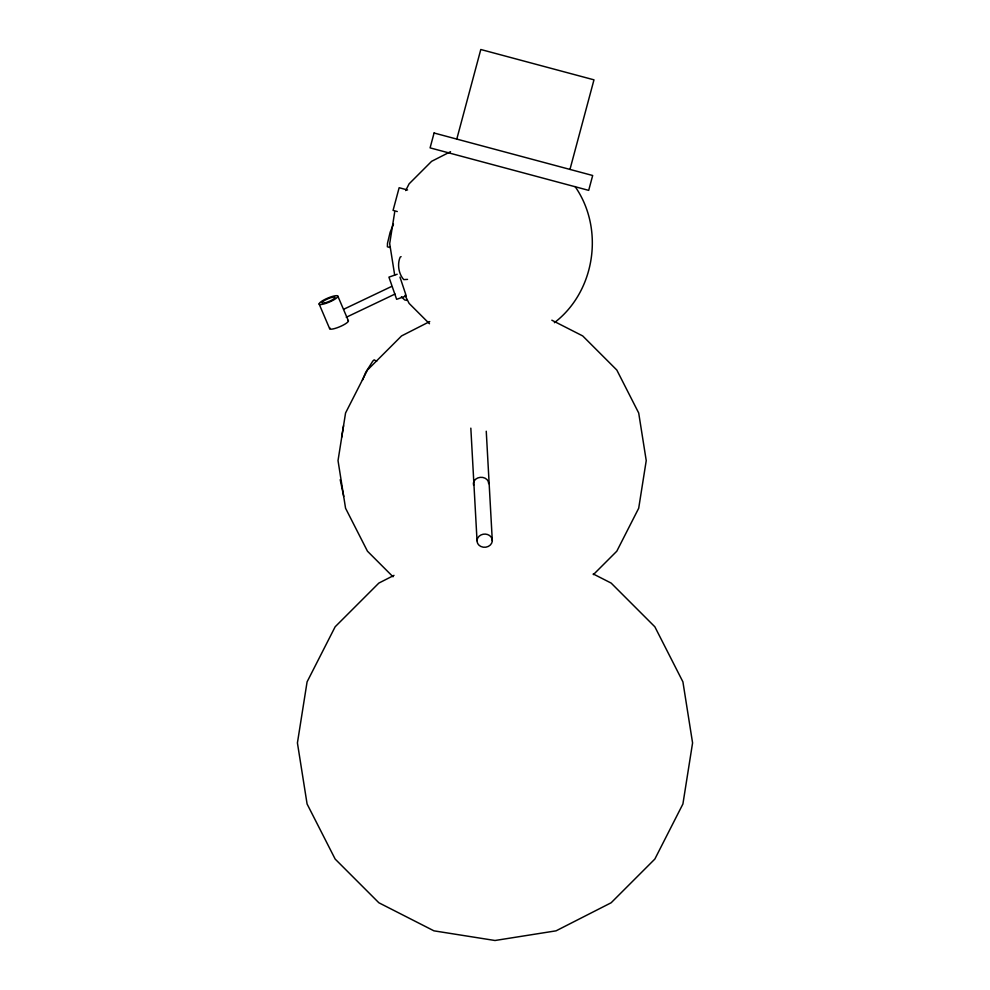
<?xml version="1.0" encoding="UTF-8"?>
<svg xmlns="http://www.w3.org/2000/svg" width="990" height="990" viewBox="0 0 990 990"><rect width="100%" height="100%" fill="white"/><g stroke="black" fill="none" stroke-linecap="round" stroke-linejoin="round"><path stroke-width="1.49" d="M394.676 212.182L389.689 243.614L394.676 275.047M343.567 425.725L341.612 437.357M456.786 139.095L480.793 49.5L593.975 79.831L569.968 169.414M405.677 190.575L409.118 183.831L431.615 161.321L450.524 151.693M340.201 479.692L343.74 496.436M554.4 322.69C595.374 291.32 604.531 228.702 575.066 186.528M593.369 574.633L616.807 551.195L638.699 508.241L646.235 460.61L638.699 412.991L616.807 370.025L582.714 335.932L551.838 320.203M393.463 224.111L390.147 232.229L387.498 243.268L387.387 246.795L390.184 247.549M401.086 256.633L400.133 257.214C397.139 264.256 398.611 273.933 403.759 279.613L407.534 279.39M429.734 321.564L401.544 335.932L367.451 370.025L345.56 412.991L338.023 460.61L345.56 508.241L367.451 551.195L393.018 576.774M394.008 575.363L378.861 583.073L335.152 626.781L307.086 681.863L297.421 742.921L307.086 803.979L335.152 859.06L378.861 902.769L433.942 930.835L495 940.5L556.058 930.835L611.139 902.769L654.848 859.06L682.914 803.979L692.579 742.921L682.914 681.863L654.848 626.781L611.139 583.073L593.233 573.952M344.013 309.115L391.384 286.555M346.265 317.27L395.035 294.042M397.163 274.255L388.934 277.138L396.644 299.314L406.259 295.961L399.985 277.126M406.878 300.416L404.613 299.896L401.396 296.79M407.571 189.981L399.143 187.729L393.067 210.412L397.275 211.538M376.67 361.3L374.171 359.853L372.822 361.065L365.706 372.364L362.427 380.185M429.474 323.755L409.118 303.398L404.984 295.292M337.887 296.245A10.172 2.128 -23.1 0 1 323.965 303.955A10.172 2.128 -23.1 0 1 323.631 300.106A10.172 2.128 -23.1 0 1 337.887 296.245L348.418 320.896M319.102 303.955L329.621 328.606M486.251 431.232L492.302 540.689A7.648 6.608 -3.7 0 1 480.732 546.418A7.648 6.608 -3.7 0 1 480.967 534.959A7.648 6.608 -3.7 0 1 492.302 540.689M477.032 540.689L470.832 428.15M348.047 320.451A10.172 2.128 -23.1 0 1 339.211 326.972A10.172 2.128 -23.1 0 1 329.893 327.888M473.591 485.249A7.648 6.311 -3.1 0 1 480.175 477.353A7.648 6.311 -3.1 0 1 488.664 483.615M434.078 133.007L430.093 147.869L588.691 190.365L592.676 175.502L434.078 133.007M325.351 302.767A7.054 1.473 -23.1 0 0 335.004 297.433A7.054 1.473 -23.1 0 0 325.128 300.106A7.054 1.473 -23.1 0 0 325.351 302.767"/></g></svg>
